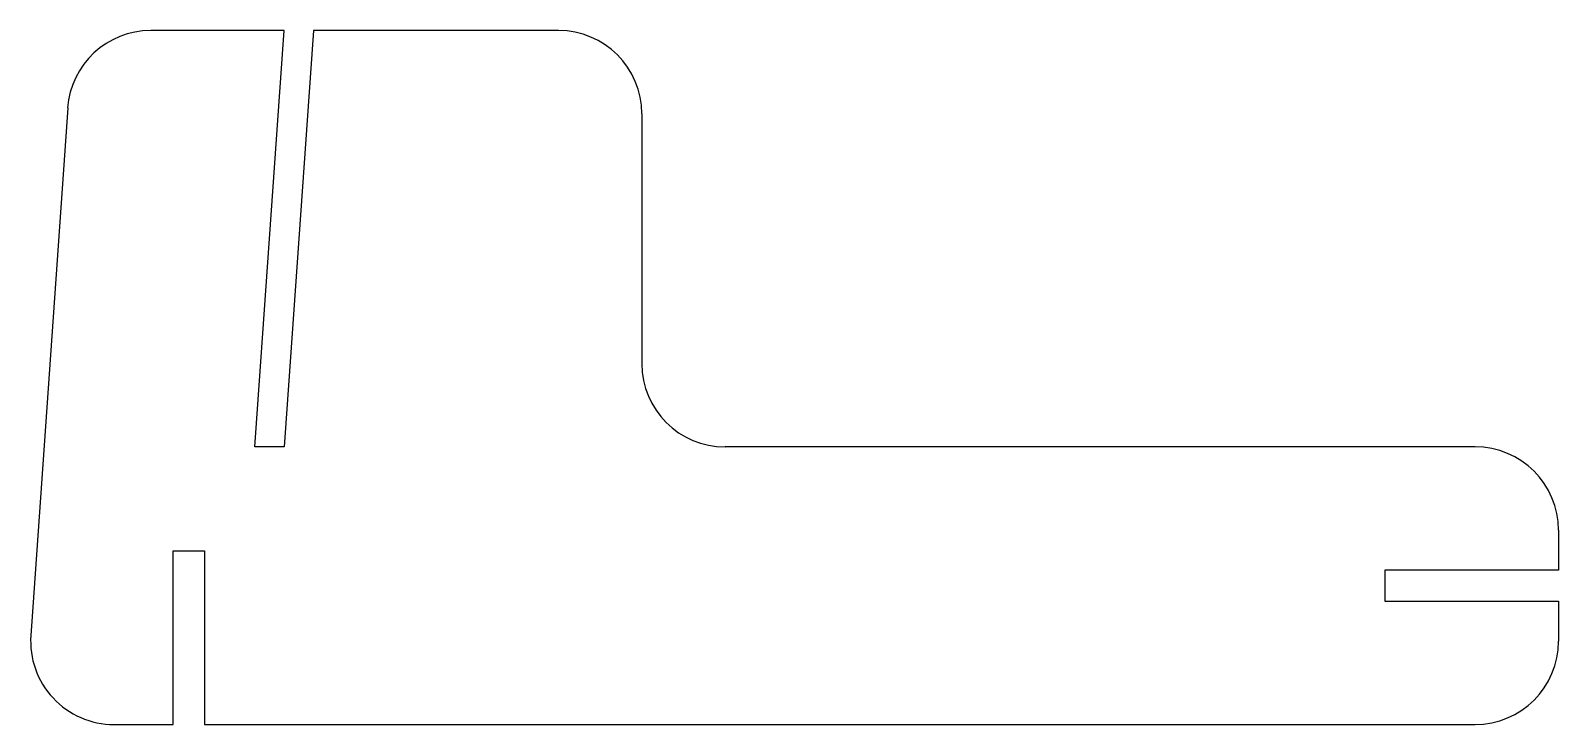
# Model space of a CAD drawing. Header units: millimetres. Extents: x -40 to 70, y -20 to 30.
import ezdxf

# ---------------------------------------------------------------- set-up
doc = ezdxf.new("R2010")
doc.units = ezdxf.units.MM
doc.layers.add('Sketch010', color=7, linetype='CONTINUOUS')

msp = doc.modelspace()

# ---------------------------------------------------------------- linework, layer by layer
at = {"layer": 'Sketch010'}
for p, q in [((-22.01, 30), (-31.61, 30)), ((-24.11, 0), (-22.01, 30)), ((-19.9, 30), (-22, 0)), ((-2.25, 30), (-19.9, 30)), ((-37.59, 24.42), (-40.25, -13.58)), ((3.75, 24), (3.75, 6)), ((-22, 0), (-24.11, 0)), ((63.75, 0), (9.75, 0)), ((69.75, -6), (69.75, -8.88)), ((-30, -20), (-30, -7.5)), ((-30, -7.5), (-27.75, -7.5)), ((-27.75, -7.5), (-27.75, -20)), ((57.25, -8.88), (57.25, -11.12)), ((69.75, -8.88), (57.25, -8.88)), ((57.25, -11.12), (69.75, -11.12)), ((69.75, -11.12), (69.75, -14)), ((-34.26, -20), (-30, -20)), ((-27.75, -20), (63.75, -20))]:
    msp.add_line(p, q, dxfattribs=at)
for centre, start, end in [((-31.61, 24), 90, 176), ((-2.25, 24), 0, 90), ((9.75, 6), 180, -90), ((63.75, -6), 0, 90), ((-34.26, -14), 176, -90), ((63.75, -14), -90, 0)]:
    msp.add_arc(centre, 6, start, end, dxfattribs=at)

doc.saveas('drawing.dxf')
